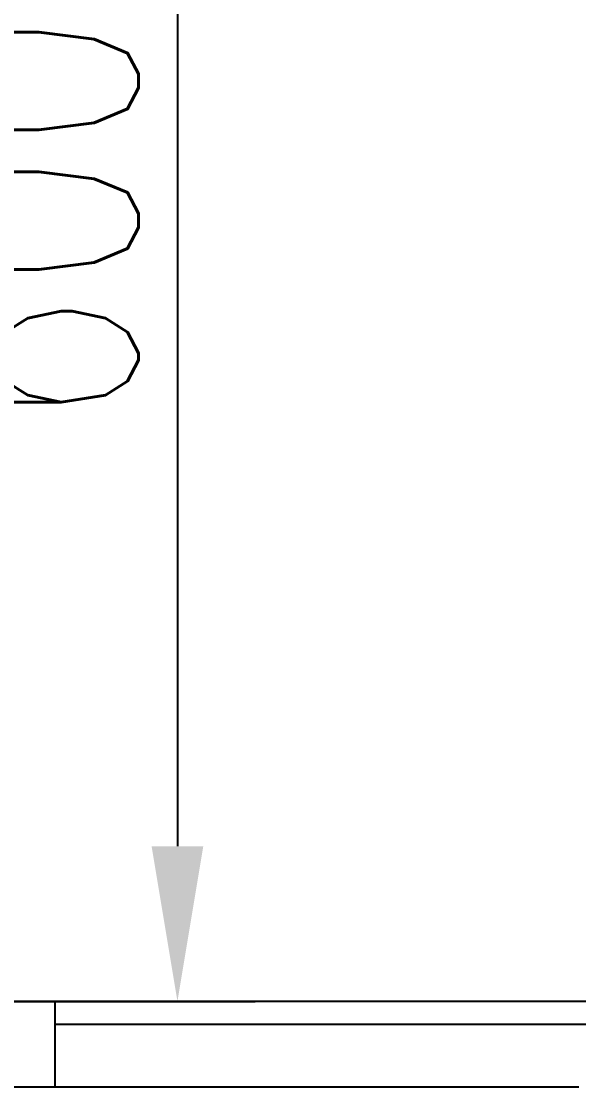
# Model space of a CAD drawing. Header units: millimetres. Extents: x 2 to 5882, y 1831 to 3462.
# Drawn here: x 729.89 to 737.08, y 2698.83 to 2712.56 of the extents above; entities that cross this region are included whole.
import ezdxf

# ---------------------------------------------------------------- set-up
doc = ezdxf.new("R2010")
doc.units = ezdxf.units.MM
doc.layers.add('标注', color=4, linetype='Continuous')
doc.layers.add('道路结构', color=7, linetype='Continuous')
doc.styles.get("Standard").update_dxf_attribs({"font": 'simplex1.shx', "width": 0.7, "bigfont": 'hztxt.shx'})
doc.dimstyles.new('比例1：200', dxfattribs={"dimtxt": 3, "dimasz": 2, "dimexe": 1, "dimexo": 1, "dimgap": 0.5, "dimtad": 1, "dimlfac": 20, "dimzin": 13, "dimdsep": 46, "dimtxsty": 'Standard', "dimcen": -0.09, "dimclrd": 256, "dimclre": 256, "dimclrt": 7, "dimaunit": 1, "dimadec": 0, "dimazin": 0, "dimtfac": 0.0005, "dimtix": 1, "dimtmove": 2, "dimatfit": 3, "dimfxl": 0, "dimtolj": 1, "dimtzin": 13, "dimarcsym": 0})

# ---------------------------------------------------------------- blocks, each defined once
blk = doc.blocks.new('*D187')
at = {"layer": 'DEFPOINTS', "color": 0}
for p in [(724.775, 2720.063), (724.775, 2699.93), (731.904, 2699.93)]:
    blk.add_point(p, dxfattribs=at)
at = {"layer": '标注', "lineweight": -2}
for p, q in [((725.904, 2720.063), (732.904, 2720.063)), ((731.904, 2718.063), (731.904, 2701.93)), ((725.904, 2699.93), (732.904, 2699.93))]:
    blk.add_line(p, q, dxfattribs=at)
at = {"layer": '标注'}
for points in [[(731.571, 2718.063), (732.237, 2718.063), (731.904, 2720.063)], [(731.571, 2701.93), (732.237, 2701.93), (731.904, 2699.93)]]:
    blk.add_solid(points, dxfattribs=at)
at = {"layer": '标注', "color": 7, "insert": (729.904, 2709.996), "char_height": 3, "attachment_point": 5, "rotation": 90}
blk.add_mtext('\\A1;600', dxfattribs=at)

msp = doc.modelspace()

# ---------------------------------------------------------------- linework, layer by layer
for p, q in [((753.07536, 2699.92966), (724.32536, 2699.92966)), ((752.47536, 2699.62966), (730.32536, 2699.62966))]:
    msp.add_line(p, q)
at = {"layer": '道路结构'}
for p, q in [((730.32536, 2699.92966), (730.32536, 2698.82966)), ((730.32536, 2699.92966), (730.32536, 2698.82966)), ((730.32536, 2699.92966), (730.32536, 2698.83172)), ((724.32536, 2698.82966), (737.07516, 2698.82966))]:
    msp.add_line(p, q, dxfattribs=at)

# ---------------------------------------------------------------- dimensions: what is measured, and where the dimension line sits
at = {"layer": '标注'}
dim = msp.add_linear_dim(base=(731.90407, 2699.92966), p1=(724.77514, 2720.06256), p2=(724.77514, 2699.92966), angle=90, text='600', dimstyle='比例1：200', dxfattribs=at)
dim.commit()
dim.dimension.update_dxf_attribs({"geometry": '*D187', "text_midpoint": (729.90407, 2709.99611)})

doc.saveas('drawing.dxf')
